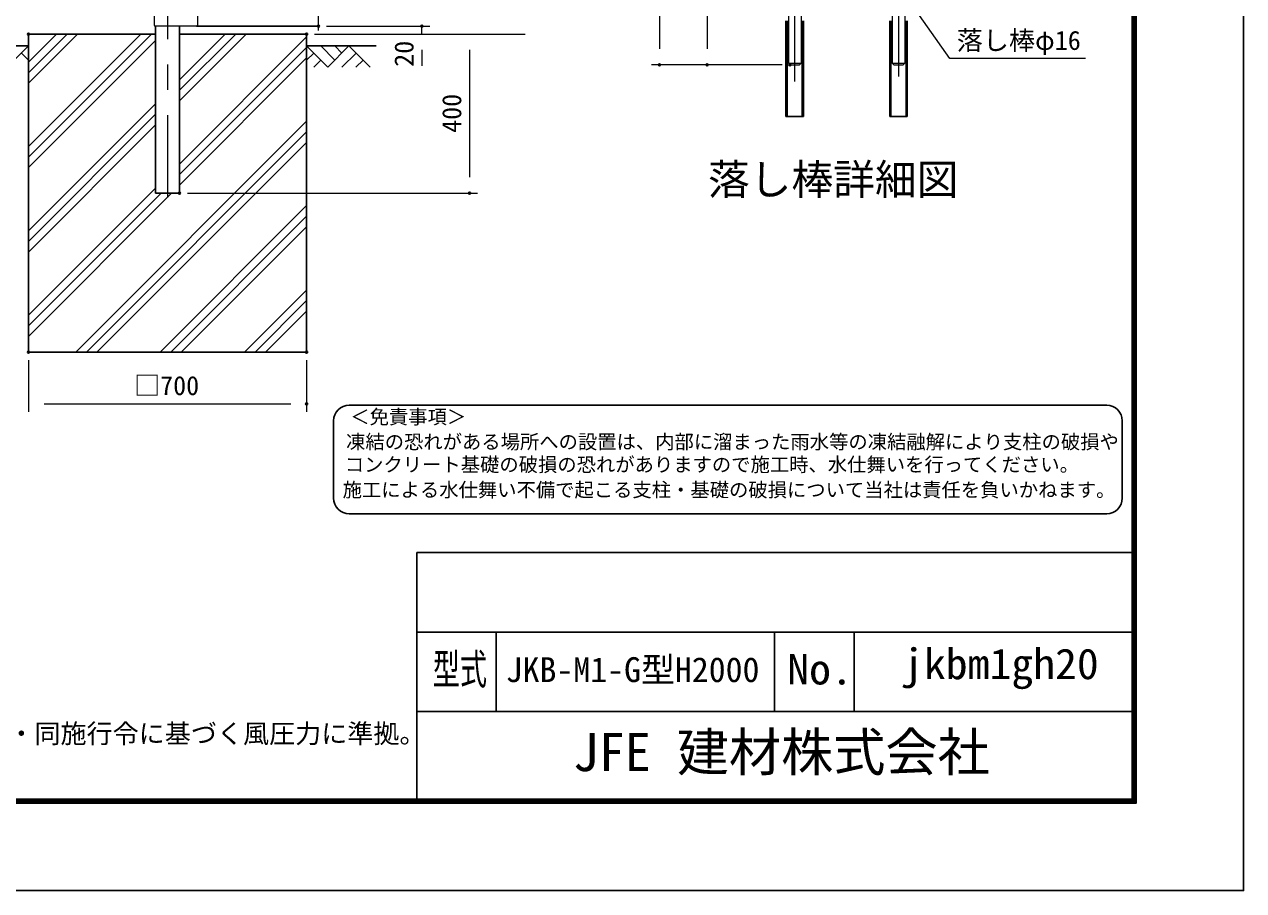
# Model space of a CAD drawing. Units: millimetres, scale not verified. Extents: x -4200 to 4200, y -2970 to 2970.
# Drawn here: x 1133 to 4200, y -2970 to -792 of the extents above; entities that cross this region are included whole.
import ezdxf
from ezdxf.enums import TextEntityAlignment as Align

# ---------------------------------------------------------------- set-up
doc = ezdxf.new("R2010")
doc.units = ezdxf.units.MM
doc.header["$LTSCALE"] = 10
doc.header["$PDMODE"] = 32
doc.header["$PDSIZE"] = 5
doc.linetypes.add('USER1', pattern=[50.8, 31.75, -6.35, 6.35, -6.35])
for name, color, linetype, lineweight in [('0-0_D-TTL-TXT', 7, 'Continuous', 25), ('0-1_D-STR-DIM', 7, 'Continuous', 13), ('0-2_D-BMK', 2, 'USER1', 13), ('0-3_D-STR4', 7, 'Continuous', 25), ('0-4_D-STR3', 3, 'Continuous', 13), ('0-5_D-STR1', 1, 'Continuous', 25), ('0-7_Defpoints', 8, 'Continuous', 25), ('0-9_D-DCR-HCH', 7, 'Continuous', 13), ('0-A_D-BGD', 7, 'Continuous', 25), ('0-B_D-STR-TXT', 7, 'Continuous', 13), ('0-D_D-TTL', 7, 'Continuous', 25)]:
    doc.layers.add(name, color=color, linetype=linetype, lineweight=lineweight)
doc.styles.add('ＭＳ ゴシック', font='')
doc.styles.get('ＭＳ ゴシック').set_extended_font_data('MS Gothic')

msp = doc.modelspace()

# ---------------------------------------------------------------- linework, layer by layer
at = {"layer": '0-0_D-TTL-TXT', "color": 2}
for p, q in [((3855.98, -1749.72), (1950.16, -1749.72)), ((1911.2, -1788.69), (1911.2, -1983.51)), ((3894.94, -1983.51), (3894.94, -1788.69)), ((1950.16, -2022.48), (3855.98, -2022.48))]:
    msp.add_line(p, q, dxfattribs=at)
for centre, start, end in [((1950.16, -1788.69), 90, 180), ((3855.98, -1788.69), 0, 90), ((1950.16, -1983.51), 180, 270), ((3855.98, -1983.51), 270, 0)]:
    msp.add_arc(centre, 38.97, start, end, dxfattribs=at)
at = {"layer": '0-1_D-STR-DIM'}
for p, q in [((1873.31, -807.93), (1873.31, 162.81)), ((2730.66, -154.09), (2730.66, -854.09)), ((2850.66, -544.09), (2850.66, -854.09)), ((1893.31, -796.54), (2153.31, -796.54)), ((1893.31, -796.54), (2153.31, -796.54)), ((2133.31, -816.54), (2133.31, -796.54)), ((1863.31, -816.54), (2153.31, -816.54)), ((1863.31, -816.54), (2273.31, -816.54)), ((1863.31, -816.54), (2393.31, -816.54)), ((1863.31, -816.54), (2273.31, -816.54)), ((2133.31, -856.54), (2133.31, -896.54)), ((2253.31, -856.54), (2253.31, -1176.54)), ((3039.08, -894.09), (2710.66, -894.09)), ((3039.08, -894.09), (2830.66, -894.09)), ((1543.56, -1216.54), (2273.31, -1216.54)), ((1143.31, -1636.54), (1143.31, -1766.54)), ((1843.31, -1636.54), (1843.31, -1766.54)), ((1183.31, -1746.54), (1803.31, -1746.54))]:
    msp.add_line(p, q, dxfattribs=at)
at = {"layer": '0-2_D-BMK'}
for p, q in [((1493.31, 1519.75), (1493.31, -1227.11)), ((3071.08, -935.51), (3071.08, -67.71)), ((3332.13, -98.01), (3332.13, -935.51))]:
    msp.add_line(p, q, dxfattribs=at)
at = {"layer": '0-3_D-STR4'}
for p, q in [((1143.31, -816.54), (1143.31, -1616.54)), ((1463.06, -816.54), (1143.31, -816.54)), ((1843.31, -816.54), (1523.56, -816.54)), ((1843.31, -816.54), (1843.31, -1616.54)), ((1143.31, -1616.54), (1843.31, -1616.54))]:
    msp.add_line(p, q, dxfattribs=at)
at = {"layer": '0-4_D-STR3'}
for p, q in [((3055.08, -516.49), (3055.08, -890.09)), ((3087.08, -516.49), (3087.08, -890.09)), ((3348.13, -516.49), (3348.13, -890.09)), ((1459.98, -768.54), (1459.98, -794.54)), ((1566.31, -796.54), (1461.98, -796.54)), ((1568.31, -768.54), (1568.31, -794.54)), ((3055.08, -890.09), (3059.08, -894.09)), ((3055.08, -890.09), (3087.08, -890.09)), ((3059.08, -894.09), (3083.08, -894.09)), ((3316.13, -890.09), (3320.13, -894.09)), ((3320.13, -894.09), (3344.13, -894.09)), ((3344.13, -894.09), (3348.13, -890.09))]:
    msp.add_line(p, q, dxfattribs=at)
for points in [[(3316.13, -516.49), (3316.13, -890.09), (3348.13, -890.09)], [(3059.08, -894.09), (3083.08, -894.09), (3087.08, -890.09)]]:
    msp.add_lwpolyline(points, dxfattribs=at)
for centre, start, end in [((1461.98, -794.54), 180, 270), ((1566.31, -794.54), 270, 0)]:
    msp.add_arc(centre, 2, start, end, dxfattribs=at)
at = {"layer": '0-5_D-STR1'}
for p, q in [((1463.06, -796.54), (1463.06, -1216.54)), ((1523.56, -796.54), (1523.56, -1216.54)), ((1873.31, -796.54), (1565.96, -796.54)), ((1463.06, -1216.54), (1523.56, -1216.54))]:
    msp.add_line(p, q, dxfattribs=at)
at = {"layer": '0-7_Defpoints'}
for p in [(1873.31, -796.54), (2133.31, -796.54), (1143.31, -816.54), (1843.31, -816.54), (2730.66, -894.09), (2850.66, -894.09), (3059.08, -894.09), (1523.56, -1216.54), (2253.31, -1216.54), (1143.31, -1616.54), (1143.31, -1616.54), (1843.31, -1616.54), (1843.31, -1746.54)]:
    msp.add_point(p, dxfattribs=at)
at = {"layer": '0-9_D-DCR-HCH'}
for p, q in [((1143.31, -940.34), (1267.12, -816.54)), ((1143.31, -913.83), (1240.6, -816.54)), ((1143.31, -1125.96), (1452.73, -816.54)), ((1143.31, -887.31), (1214.08, -816.54)), ((1143.31, -1099.44), (1426.22, -816.54)), ((1523.56, -984.36), (1691.38, -816.54)), ((1523.56, -957.84), (1664.87, -816.54)), ((1523.56, -931.32), (1638.35, -816.54)), ((1523.56, -1143.46), (1843.31, -823.71)), ((1090.1, -899.75), (1143.31, -846.54)), ((1143.31, -1152.47), (1463.06, -832.72)), ((1523.56, -1169.97), (1843.31, -850.22)), ((1896.53, -899.75), (1843.31, -846.54)), ((1914.26, -882.01), (1878.79, -846.54)), ((1949.74, -846.54), (1896.53, -899.75)), ((1932.09, -864.37), (1914.26, -846.54)), ((1949.74, -846.54), (2002.95, -899.75)), ((1125.58, -864.28), (1143.31, -881.93)), ((1523.56, -1196.49), (1843.31, -876.74)), ((1861.05, -864.28), (1843.31, -881.93)), ((1878.79, -882.01), (1860.97, -899.75)), ((1967.48, -864.28), (1931.84, -899.75)), ((1985.21, -882.01), (1967.39, -899.75)), ((1143.31, -1311.57), (1463.06, -991.82)), ((1143.31, -1338.09), (1463.06, -1018.34)), ((1262.61, -1616.54), (1843.31, -1035.84)), ((1143.31, -1364.61), (1463.06, -1044.86)), ((1289.13, -1616.54), (1843.31, -1062.35)), ((1315.65, -1616.54), (1843.31, -1088.87)), ((1143.31, -1523.71), (1463.06, -1203.96)), ((1143.31, -1576.74), (1503.51, -1216.54)), ((1143.31, -1550.22), (1477, -1216.54)), ((1474.74, -1616.54), (1843.31, -1247.97)), ((1501.26, -1616.54), (1843.31, -1274.49)), ((1527.78, -1616.54), (1843.31, -1301)), ((1686.88, -1616.54), (1843.31, -1460.1)), ((1713.39, -1616.54), (1843.31, -1486.62)), ((1739.91, -1616.54), (1843.31, -1513.13))]:
    msp.add_line(p, q, dxfattribs=at)
at = {"layer": '0-A_D-BGD'}
for p, q in [((3048.88, -1023.49), (3048.88, -783.49)), ((3052.08, -1023.49), (3052.08, -783.49)), ((3090.08, -1023.49), (3090.08, -783.49)), ((3093.28, -1023.49), (3093.28, -783.49)), ((3309.93, -1023.49), (3309.93, -783.49)), ((3313.13, -1023.49), (3313.13, -783.49)), ((3351.13, -1023.49), (3351.13, -783.49)), ((3354.33, -1023.49), (3354.33, -783.49)), ((-156.69, -846.54), (1143.31, -846.54)), ((1843.31, -846.54), (2018.31, -846.54)), ((3048.88, -1023.49), (3093.28, -1023.49)), ((3048.88, -1023.49), (3093.28, -1023.49)), ((3309.93, -1023.49), (3354.33, -1023.49)), ((3309.93, -1023.49), (3354.33, -1023.49))]:
    msp.add_line(p, q, dxfattribs=at)
at = {"layer": '0-B_D-STR-TXT'}
msp.add_lwpolyline([(3802.6, -877.66), (3461.32, -877.66), (3349.28, -717.91)], dxfattribs=at)
at = {"layer": '0-D_D-TTL'}
for p, q in [((2120.3, -2120.11), (2120.3, -2740.11)), ((2120.3, -2120.11), (3920.3, -2120.11)), ((2120.3, -2320.11), (3920.3, -2320.11)), ((2320.3, -2320.11), (2320.3, -2520.11)), ((3020.3, -2320.11), (3020.3, -2520.11)), ((3220.3, -2320.11), (3220.3, -2520.11)), ((2120.3, -2520.11), (3920.3, -2520.11))]:
    msp.add_line(p, q, dxfattribs=at)
at = {"layer": '0-D_D-TTL', "color": 2}
msp.add_lwpolyline([(-4199.7, 2969.89), (4200.3, 2969.89), (4200.3, -2970.11), (-4199.7, -2970.11)], close=True, dxfattribs=at)
at = {"layer": '0-D_D-TTL'}
for points in [[(-3929.7, 2749.89), (3930.3, 2749.89), (3930.3, -2750.11), (-3929.7, -2750.11)], [(-3927.2, 2747.39), (3927.8, 2747.39), (3927.8, -2747.61), (-3927.2, -2747.61)], [(-3924.7, 2744.89), (3925.3, 2744.89), (3925.3, -2745.11), (-3924.7, -2745.11)], [(-3922.2, 2742.39), (3922.8, 2742.39), (3922.8, -2742.61), (-3922.2, -2742.61)], [(-3919.7, 2739.89), (3920.3, 2739.89), (3920.3, -2740.11), (-3919.7, -2740.11)]]:
    msp.add_lwpolyline(points, close=True, dxfattribs=at)

# ---------------------------------------------------------------- texts
at = {"layer": '0-0_D-TTL-TXT', "style": 'ＭＳ ゴシック'}
for s, height, p in [('落し棒詳細図', 76.98, (2852.85, -1243.61)), ('＜免責事項＞ \u3000\u3000', 35.63, (1953.05, -1807.53)), ('凍結の恐れがある場所への設置は、内部に溜まった雨水等の凍結融解により支柱の破損や', 35.63, (1942.51, -1870.26)), ('コンクリート基礎の破損の恐れがありますので施工時、水仕舞いを行ってください。', 35.63, (1939.31, -1927.48)), ('施工による水仕舞い不備で起こる支柱・基礎の破損について当社は責任を負いかねます。 ', 35.63, (1933.86, -1990.99)), ('JKB-M1-G型H2000', 62.54, (2344, -2464.63)), ('JFE 建材株式会社', 96.19, (2512.68, -2698.61))]:
    msp.add_text(s, height=height, dxfattribs=at).set_placement(p, align=Align.BOTTOM_LEFT)
for s, width, p in [('jkbm1gh20', 1.05, (3340.97, -2461.58)), ('型式', 0.65, (2160.57, -2474.91)), ('No.', 1.05, (3052.3, -2474.91))]:
    msp.add_text(s, height=76.98, dxfattribs=dict(at, width=width)).set_placement(p, align=Align.BOTTOM_LEFT)
at = {"layer": '0-1_D-STR-DIM', "style": 'ＭＳ ゴシック'}
for s, p in [('20', (2126.57, -898.86)), ('400', (2246.57, -1065.04))]:
    msp.add_text(s, height=48.09, rotation=90, dxfattribs=at).set_placement(p, align=Align.BOTTOM_LEFT)
msp.add_text('□700', height=48.09, dxfattribs=at).set_placement((1409.16, -1738.78), align=Align.BOTTOM_LEFT)
at = {"layer": '0-B_D-STR-TXT', "style": 'ＭＳ ゴシック'}
for s, p in [('落し棒φ16', (3478.77, -870.92)), ('（設計条件）風荷重：昭和57年改正 建築基準法・同施行令に基づく風圧力に準拠。', (-317.15, -2613.71))]:
    msp.add_text(s, height=48.09, dxfattribs=at).set_placement(p, align=Align.BOTTOM_LEFT)

doc.saveas('drawing.dxf')
